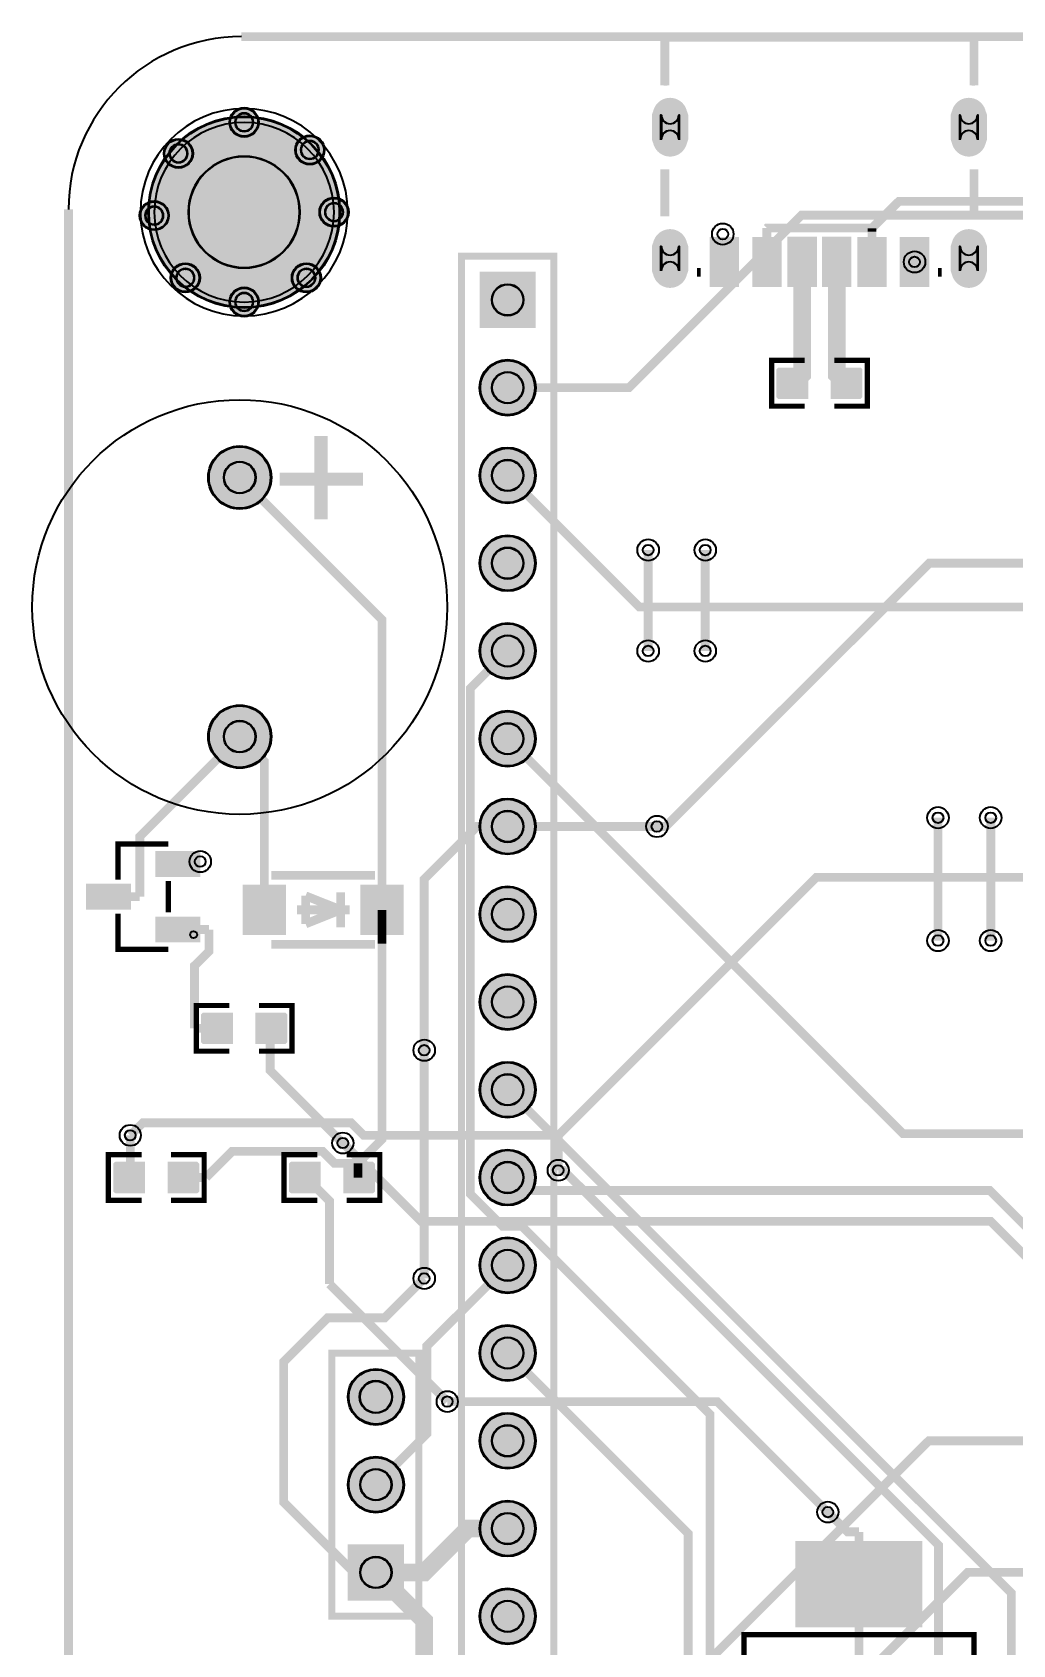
# Model space of a CAD drawing. Header units: millimetres. Extents: x -1 to 60, y -99 to 2.
# Drawn here: x -1.05 to 27.31, y -46.54 to 0.13 of the extents above; entities that cross this region are included whole.
import ezdxf

# ---------------------------------------------------------------- set-up
doc = ezdxf.new("R2010")
doc.units = ezdxf.units.MM
for name, color, linetype, true_color in [('BoardOutLine', 7, 'Continuous', 0xff00ff), ('BottomLayer', 7, 'Continuous', 0x0000ff), ('BottomSolderMaskLayer', 7, 'Continuous', 0xaa00ff), ('Document', 7, 'Continuous', 0xffffff), ('Hole', 7, 'Continuous', 0x222222), ('Multi-Layer', 7, 'Continuous', 0xc0c0c0), ('TopLayer', 7, 'Continuous', 0xff0000), ('TopPasteMaskLayer', 7, 'Continuous', 0x808080), ('TopSilkLayer', 7, 'Continuous', 0xffcc00), ('TopSolderMaskLayer', 7, 'Continuous', 0x800080)]:
    doc.layers.add(name, color=color, linetype=linetype, true_color=true_color)

msp = doc.modelspace()

# ---------------------------------------------------------------- hatches: boundary and pattern name
at = {"layer": 'BottomSolderMaskLayer'}
for points in [[(17.922, -2.981, -0.785398), (16.872, -2.981), (16.872, -2.261, -0.785398), (17.922, -2.261)], [(26.562, -2.981, -0.785398), (25.512, -2.981), (25.512, -2.261, -0.785398), (26.562, -2.261)], [(2.305, -5.08, 1), (7.855, -5.08, 1)], [(4.655, -2.48, 1), (5.505, -2.48, 1)], [(2.755, -3.38, 1), (3.605, -3.38, 1)], [(6.555, -3.28, 1), (7.405, -3.28, 1)], [(7.255, -5.08, 1), (8.105, -5.08, 1)], [(2.055, -5.18, 1), (2.905, -5.18, 1)], [(17.922, -6.782, -0.785398), (16.872, -6.782), (16.872, -6.061, -0.785398), (17.922, -6.061)], [(26.562, -6.782, -0.785398), (25.512, -6.782), (25.512, -6.061, -0.785398), (26.562, -6.061)], [(2.955, -6.98, 1), (3.805, -6.98, 1)], [(6.455, -6.98, 1), (7.306, -6.98, 1)], [(13.513, -6.807), (13.513, -8.433), (11.887, -8.433), (11.887, -6.807)], [(4.655, -7.68, 1), (5.505, -7.68, 1)], [(11.887, -10.16, 1), (13.513, -10.16, 1)], [(4.039, -12.76, 1), (5.867, -12.76, 1)], [(11.887, -12.7, 1), (13.513, -12.7, 1)], [(11.887, -15.24, 1), (13.513, -15.24, 1)], [(11.887, -17.78, 1), (13.513, -17.78, 1)], [(4.039, -20.26, 1), (5.867, -20.26, 1)], [(11.887, -20.32, 1), (13.513, -20.32, 1)], [(11.887, -22.86, 1), (13.513, -22.86, 1)], [(11.887, -25.4, 1), (13.513, -25.4, 1)], [(11.887, -27.94, 1), (13.513, -27.94, 1)], [(11.887, -30.48, 1), (13.513, -30.48, 1)], [(11.887, -33.02, 1), (13.513, -33.02, 1)], [(11.887, -35.56, 1), (13.513, -35.56, 1)], [(11.887, -38.1, 1), (13.513, -38.1, 1)], [(8.077, -39.37, 1), (9.703, -39.37, 1)], [(11.887, -40.64, 1), (13.513, -40.64, 1)], [(8.077, -41.91, 1), (9.703, -41.91, 1)], [(11.887, -43.18, 1), (13.513, -43.18, 1)], [(8.077, -45.263), (8.077, -43.637), (9.703, -43.637), (9.703, -45.263)], [(11.887, -45.72, 1), (13.513, -45.72, 1)]]:
    msp.add_hatch(color=256, dxfattribs=at).paths.add_polyline_path(points)
at = {"layer": 'Document'}
for points in [[(26.217, 0.078), (26.217, -1.382), (26.217, -1.422), (26.217, -1.422), (26.117, -1.422), (26.117, -0.022), (17.317, -0.022), (17.317, -1.422), (17.217, -1.422), (17.217, 0.078), (26.217, 0.078)], [(7.493, -11.557), (7.493, -13.97), (7.112, -13.97), (7.112, -11.557)], [(6.104, -12.619), (8.517, -12.619), (8.517, -13), (6.104, -13)], [(5.537, -24.895), (5.537, -25.77), (5.707, -25.77), (5.707, -24.895), (5.697, -24.895)], [(5.183, -25.486), (6.058, -25.486), (6.058, -25.316), (5.183, -25.316), (5.183, -25.326)], [(8.657, -25.414), (9.532, -25.414), (9.532, -25.245), (8.657, -25.245), (8.657, -25.254)]]:
    msp.add_hatch(color=256, dxfattribs=at).paths.add_polyline_path(points)
at = {"layer": 'Multi-Layer'}
for points in [[(2.33, -5.08, 1), (7.83, -5.08, 1)], [(4.68, -2.48, 1), (5.48, -2.48, 1)], [(17.897, -2.971, -0.785398), (16.897, -2.971), (16.897, -2.271, -0.785398), (17.897, -2.271)], [(26.537, -2.971, -0.785398), (25.537, -2.971), (25.537, -2.271, -0.785398), (26.537, -2.271)], [(2.78, -3.38, 1), (3.58, -3.38, 1)], [(6.58, -3.28, 1), (7.38, -3.28, 1)], [(2.08, -5.18, 1), (2.88, -5.18, 1)], [(7.28, -5.08, 1), (8.08, -5.08, 1)], [(17.897, -6.771, -0.785398), (16.897, -6.771), (16.897, -6.071, -0.785398), (17.897, -6.071)], [(26.537, -6.771, -0.785398), (25.537, -6.771), (25.537, -6.071, -0.785398), (26.537, -6.071)], [(2.98, -6.98, 1), (3.78, -6.98, 1)], [(6.48, -6.98, 1), (7.28, -6.98, 1)], [(13.487, -6.833), (13.487, -8.407), (11.913, -8.407), (11.913, -6.833)], [(4.68, -7.68, 1), (5.48, -7.68, 1)], [(11.913, -10.16, 1), (13.487, -10.16, 1)], [(4.064, -12.76, 1), (5.842, -12.76, 1)], [(11.913, -12.7, 1), (13.487, -12.7, 1)], [(11.913, -15.24, 1), (13.487, -15.24, 1)], [(11.913, -17.78, 1), (13.487, -17.78, 1)], [(4.064, -20.26, 1), (5.842, -20.26, 1)], [(11.913, -20.32, 1), (13.487, -20.32, 1)], [(11.913, -22.86, 1), (13.487, -22.86, 1)], [(11.913, -25.4, 1), (13.487, -25.4, 1)], [(11.913, -27.94, 1), (13.487, -27.94, 1)], [(11.913, -30.48, 1), (13.487, -30.48, 1)], [(11.913, -33.02, 1), (13.487, -33.02, 1)], [(11.913, -35.56, 1), (13.487, -35.56, 1)], [(11.913, -38.1, 1), (13.487, -38.1, 1)], [(8.103, -39.37, 1), (9.677, -39.37, 1)], [(11.913, -40.64, 1), (13.487, -40.64, 1)], [(8.103, -41.91, 1), (9.677, -41.91, 1)], [(11.913, -43.18, 1), (13.487, -43.18, 1)], [(8.103, -45.237), (8.103, -43.663), (9.677, -43.663), (9.677, -45.237)], [(11.913, -45.72, 1), (13.487, -45.72, 1)]]:
    msp.add_hatch(color=256, dxfattribs=at).paths.add_polyline_path(points)
at = {"layer": 'TopLayer'}
for points in [[(19.367, -7.221), (18.567, -7.221), (18.567, -5.821), (19.367, -5.821)], [(20.597, -7.22), (19.797, -7.22), (19.797, -5.82), (20.597, -5.82)], [(21.617, -7.219), (20.817, -7.219), (20.817, -5.819), (21.617, -5.819)], [(22.617, -7.219), (21.817, -7.219), (21.817, -5.819), (22.617, -5.819)], [(23.637, -7.223), (22.837, -7.223), (22.837, -5.823), (23.637, -5.823)], [(24.867, -7.221), (24.067, -7.221), (24.067, -5.821), (24.867, -5.821)], [(21.367, -9.601), (21.367, -10.465), (20.561, -10.465), (20.561, -9.601)], [(22.067, -9.601), (22.067, -10.465), (22.874, -10.465), (22.874, -9.601)], [(2.534, -23.592), (3.784, -23.592), (3.784, -24.292), (2.534, -24.292)], [(0.534, -24.542), (1.784, -24.542), (1.784, -25.242), (0.534, -25.242)], [(6.266, -25.973), (5.066, -25.973), (5.066, -24.573), (6.266, -24.573)], [(9.666, -25.973), (8.466, -25.973), (8.466, -24.573), (9.666, -24.573)], [(2.534, -25.492), (3.784, -25.492), (3.784, -26.192), (2.534, -26.192)], [(4.73, -28.27), (4.73, -29.134), (3.924, -29.134), (3.924, -28.27)], [(5.43, -28.27), (5.43, -29.134), (6.236, -29.134), (6.236, -28.27)], [(2.19, -33.452), (2.19, -32.588), (1.384, -32.588), (1.384, -33.452)], [(2.89, -33.452), (2.89, -32.588), (3.696, -32.588), (3.696, -33.452)], [(7.27, -33.452), (7.27, -32.588), (6.464, -32.588), (6.464, -33.452)], [(7.97, -33.452), (7.97, -32.588), (8.777, -32.588), (8.777, -33.452)], [(24.66, -46.025), (21.06, -46.025), (21.06, -43.555), (24.66, -43.555)]]:
    msp.add_hatch(color=256, dxfattribs=at).paths.add_polyline_path(points)
at = {"layer": 'TopPasteMaskLayer'}
for points in [[(17.409, -3.471), (17.434, -3.47), (17.459, -3.467), (17.484, -3.463), (17.508, -3.459), (17.532, -3.452), (17.556, -3.445), (17.58, -3.436), (17.603, -3.427), (17.625, -3.416), (17.647, -3.404), (17.668, -3.391), (17.689, -3.377), (17.709, -3.362), (17.728, -3.346), (17.746, -3.329), (17.764, -3.311), (17.78, -3.292), (17.796, -3.273), (17.81, -3.253), (17.824, -3.232), (17.836, -3.21), (17.847, -3.188), (17.858, -3.165), (17.867, -3.142), (17.875, -3.118), (17.882, -3.094), (17.887, -3.07), (17.891, -3.046), (17.895, -3.021), (17.896, -2.996), (17.897, -2.971), (17.897, -2.271), (17.896, -2.246), (17.895, -2.221), (17.891, -2.197), (17.887, -2.172), (17.882, -2.148), (17.875, -2.124), (17.867, -2.1), (17.858, -2.077), (17.847, -2.054), (17.836, -2.032), (17.824, -2.01), (17.81, -1.989), (17.796, -1.969), (17.78, -1.95), (17.764, -1.931), (17.746, -1.913), (17.728, -1.896), (17.709, -1.88), (17.689, -1.865), (17.668, -1.851), (17.647, -1.838), (17.625, -1.826), (17.603, -1.815), (17.58, -1.806), (17.556, -1.797), (17.532, -1.79), (17.508, -1.784), (17.484, -1.779), (17.459, -1.775), (17.434, -1.772), (17.409, -1.771), (17.385, -1.771), (17.36, -1.772), (17.335, -1.775), (17.31, -1.779), (17.286, -1.784), (17.262, -1.79), (17.238, -1.797), (17.214, -1.806), (17.191, -1.815), (17.169, -1.826), (17.147, -1.838), (17.126, -1.851), (17.105, -1.865), (17.085, -1.88), (17.066, -1.896), (17.048, -1.913), (17.03, -1.931), (17.014, -1.95), (16.998, -1.969), (16.984, -1.989), (16.97, -2.01), (16.958, -2.032), (16.947, -2.054), (16.936, -2.077), (16.927, -2.1), (16.919, -2.124), (16.912, -2.148), (16.907, -2.172), (16.903, -2.197), (16.899, -2.221), (16.898, -2.246), (16.897, -2.271), (16.897, -2.971), (16.898, -2.996), (16.899, -3.021), (16.903, -3.046), (16.907, -3.07), (16.912, -3.094), (16.919, -3.118), (16.927, -3.142), (16.936, -3.165), (16.947, -3.188), (16.958, -3.21), (16.97, -3.232), (16.984, -3.253), (16.998, -3.273), (17.014, -3.292), (17.03, -3.311), (17.048, -3.329), (17.066, -3.346), (17.085, -3.362), (17.105, -3.377), (17.126, -3.391), (17.147, -3.404), (17.169, -3.416), (17.191, -3.427), (17.214, -3.436), (17.238, -3.445), (17.262, -3.452), (17.286, -3.459), (17.31, -3.463), (17.335, -3.467), (17.36, -3.47), (17.385, -3.471)], [(26.05, -3.471), (26.074, -3.47), (26.099, -3.467), (26.124, -3.463), (26.148, -3.459), (26.172, -3.452), (26.196, -3.445), (26.22, -3.436), (26.243, -3.427), (26.265, -3.416), (26.287, -3.404), (26.308, -3.391), (26.329, -3.377), (26.349, -3.362), (26.368, -3.346), (26.386, -3.329), (26.404, -3.311), (26.42, -3.292), (26.436, -3.273), (26.45, -3.253), (26.464, -3.232), (26.476, -3.21), (26.488, -3.188), (26.498, -3.165), (26.507, -3.142), (26.515, -3.118), (26.522, -3.094), (26.527, -3.07), (26.531, -3.046), (26.535, -3.021), (26.536, -2.996), (26.537, -2.971), (26.537, -2.271), (26.536, -2.246), (26.535, -2.221), (26.531, -2.197), (26.527, -2.172), (26.522, -2.148), (26.515, -2.124), (26.507, -2.1), (26.498, -2.077), (26.488, -2.054), (26.476, -2.032), (26.464, -2.01), (26.45, -1.989), (26.436, -1.969), (26.42, -1.95), (26.404, -1.931), (26.386, -1.913), (26.368, -1.896), (26.349, -1.88), (26.329, -1.865), (26.308, -1.851), (26.287, -1.838), (26.265, -1.826), (26.243, -1.815), (26.22, -1.806), (26.196, -1.797), (26.172, -1.79), (26.148, -1.784), (26.124, -1.779), (26.099, -1.775), (26.074, -1.772), (26.05, -1.771), (26.025, -1.771), (26, -1.772), (25.975, -1.775), (25.95, -1.779), (25.926, -1.784), (25.902, -1.79), (25.878, -1.797), (25.854, -1.806), (25.831, -1.815), (25.809, -1.826), (25.787, -1.838), (25.766, -1.851), (25.745, -1.865), (25.725, -1.88), (25.706, -1.896), (25.688, -1.913), (25.671, -1.931), (25.654, -1.95), (25.639, -1.969), (25.624, -1.989), (25.61, -2.01), (25.598, -2.032), (25.587, -2.054), (25.576, -2.077), (25.567, -2.1), (25.559, -2.124), (25.553, -2.148), (25.547, -2.172), (25.543, -2.197), (25.54, -2.221), (25.538, -2.246), (25.537, -2.271), (25.537, -2.971), (25.538, -2.996), (25.54, -3.021), (25.543, -3.046), (25.547, -3.07), (25.553, -3.094), (25.559, -3.118), (25.567, -3.142), (25.576, -3.165), (25.587, -3.188), (25.598, -3.21), (25.61, -3.232), (25.624, -3.253), (25.639, -3.273), (25.654, -3.292), (25.671, -3.311), (25.688, -3.329), (25.706, -3.346), (25.725, -3.362), (25.745, -3.377), (25.766, -3.391), (25.787, -3.404), (25.809, -3.416), (25.831, -3.427), (25.854, -3.436), (25.878, -3.445), (25.902, -3.452), (25.926, -3.459), (25.95, -3.463), (25.975, -3.467), (26, -3.47), (26.025, -3.471)], [(17.36, -7.27), (17.385, -7.271), (17.409, -7.271), (17.434, -7.27), (17.459, -7.267), (17.484, -7.264), (17.508, -7.259), (17.532, -7.252), (17.556, -7.245), (17.58, -7.237), (17.603, -7.227), (17.625, -7.216), (17.647, -7.204), (17.668, -7.191), (17.689, -7.177), (17.709, -7.162), (17.728, -7.146), (17.746, -7.129), (17.764, -7.111), (17.78, -7.093), (17.796, -7.073), (17.81, -7.053), (17.824, -7.032), (17.836, -7.01), (17.847, -6.988), (17.858, -6.965), (17.867, -6.942), (17.875, -6.919), (17.882, -6.895), (17.887, -6.87), (17.891, -6.846), (17.895, -6.821), (17.896, -6.796), (17.897, -6.771), (17.897, -6.071), (17.896, -6.046), (17.895, -6.021), (17.891, -5.997), (17.887, -5.972), (17.882, -5.948), (17.875, -5.924), (17.867, -5.9), (17.858, -5.877), (17.847, -5.854), (17.836, -5.832), (17.824, -5.81), (17.81, -5.79), (17.796, -5.769), (17.78, -5.75), (17.764, -5.731), (17.746, -5.713), (17.728, -5.696), (17.709, -5.68), (17.689, -5.665), (17.668, -5.651), (17.647, -5.638), (17.625, -5.626), (17.603, -5.615), (17.58, -5.606), (17.556, -5.597), (17.532, -5.59), (17.508, -5.584), (17.484, -5.579), (17.459, -5.575), (17.434, -5.573), (17.409, -5.571), (17.385, -5.571), (17.36, -5.573), (17.335, -5.575), (17.31, -5.579), (17.286, -5.584), (17.262, -5.59), (17.238, -5.597), (17.214, -5.606), (17.191, -5.615), (17.169, -5.626), (17.147, -5.638), (17.126, -5.651), (17.105, -5.665), (17.085, -5.68), (17.066, -5.696), (17.048, -5.713), (17.03, -5.731), (17.014, -5.75), (16.998, -5.769), (16.984, -5.79), (16.97, -5.81), (16.958, -5.832), (16.947, -5.854), (16.936, -5.877), (16.927, -5.9), (16.919, -5.924), (16.912, -5.948), (16.907, -5.972), (16.903, -5.997), (16.899, -6.021), (16.898, -6.046), (16.897, -6.071), (16.897, -6.771), (16.898, -6.796), (16.899, -6.821), (16.903, -6.846), (16.907, -6.87), (16.912, -6.895), (16.919, -6.919), (16.927, -6.942), (16.936, -6.965), (16.947, -6.988), (16.958, -7.01), (16.97, -7.032), (16.984, -7.053), (16.998, -7.073), (17.014, -7.093), (17.03, -7.111), (17.048, -7.129), (17.066, -7.146), (17.085, -7.162), (17.105, -7.177), (17.126, -7.191), (17.147, -7.204), (17.169, -7.216), (17.191, -7.227), (17.214, -7.237), (17.238, -7.245), (17.262, -7.252), (17.286, -7.259), (17.31, -7.264), (17.335, -7.267)], [(26.05, -7.271), (26.074, -7.27), (26.099, -7.267), (26.124, -7.264), (26.148, -7.259), (26.172, -7.252), (26.196, -7.245), (26.22, -7.237), (26.243, -7.227), (26.265, -7.216), (26.287, -7.204), (26.308, -7.191), (26.329, -7.177), (26.349, -7.162), (26.368, -7.146), (26.386, -7.129), (26.404, -7.111), (26.42, -7.093), (26.436, -7.073), (26.45, -7.053), (26.464, -7.032), (26.476, -7.01), (26.488, -6.988), (26.498, -6.965), (26.507, -6.942), (26.515, -6.919), (26.522, -6.895), (26.527, -6.87), (26.531, -6.846), (26.535, -6.821), (26.536, -6.796), (26.537, -6.771), (26.537, -6.071), (26.536, -6.046), (26.535, -6.021), (26.531, -5.997), (26.527, -5.972), (26.522, -5.948), (26.515, -5.924), (26.507, -5.9), (26.498, -5.877), (26.488, -5.854), (26.476, -5.832), (26.464, -5.81), (26.45, -5.79), (26.436, -5.769), (26.42, -5.75), (26.404, -5.731), (26.386, -5.713), (26.368, -5.696), (26.349, -5.68), (26.329, -5.665), (26.308, -5.651), (26.287, -5.638), (26.265, -5.626), (26.243, -5.615), (26.22, -5.606), (26.196, -5.597), (26.172, -5.59), (26.148, -5.584), (26.124, -5.579), (26.099, -5.575), (26.074, -5.573), (26.05, -5.571), (26.025, -5.571), (26, -5.573), (25.975, -5.575), (25.95, -5.579), (25.926, -5.584), (25.902, -5.59), (25.878, -5.597), (25.854, -5.606), (25.831, -5.615), (25.809, -5.626), (25.787, -5.638), (25.766, -5.651), (25.745, -5.665), (25.725, -5.68), (25.706, -5.696), (25.688, -5.713), (25.671, -5.731), (25.654, -5.75), (25.639, -5.769), (25.624, -5.79), (25.61, -5.81), (25.598, -5.832), (25.587, -5.854), (25.576, -5.877), (25.567, -5.9), (25.559, -5.924), (25.553, -5.948), (25.547, -5.972), (25.543, -5.997), (25.54, -6.021), (25.538, -6.046), (25.537, -6.071), (25.537, -6.771), (25.538, -6.796), (25.54, -6.821), (25.543, -6.846), (25.547, -6.87), (25.553, -6.895), (25.559, -6.919), (25.567, -6.942), (25.576, -6.965), (25.587, -6.988), (25.598, -7.01), (25.61, -7.032), (25.624, -7.053), (25.639, -7.073), (25.654, -7.093), (25.671, -7.111), (25.688, -7.129), (25.706, -7.146), (25.725, -7.162), (25.745, -7.177), (25.766, -7.191), (25.787, -7.204), (25.809, -7.216), (25.831, -7.227), (25.854, -7.237), (25.878, -7.245), (25.902, -7.252), (25.926, -7.259), (25.95, -7.264), (25.975, -7.267), (26, -7.27), (26.025, -7.271)], [(18.567, -5.821), (18.567, -7.221), (19.367, -7.221), (19.367, -5.821)], [(20.597, -7.22), (20.597, -5.82), (19.797, -5.82), (19.797, -7.22)], [(20.817, -5.819), (20.817, -7.219), (21.617, -7.219), (21.617, -5.819)], [(21.817, -5.819), (21.817, -7.219), (22.617, -7.219), (22.617, -5.819)], [(22.837, -5.823), (22.837, -7.223), (23.637, -7.223), (23.637, -5.823)], [(24.867, -7.221), (24.867, -5.821), (24.067, -5.821), (24.067, -7.221)], [(20.522, -10.483), (21.322, -10.483), (21.372, -10.433), (21.372, -10.205), (21.002, -10.205), (21.002, -9.875), (21.372, -9.875), (21.372, -9.633), (21.322, -9.583), (20.522, -9.583), (20.472, -9.633), (20.472, -10.433)], [(22.912, -9.583), (22.112, -9.583), (22.062, -9.633), (22.062, -9.861), (22.432, -9.861), (22.432, -10.191), (22.062, -10.191), (22.062, -10.433), (22.112, -10.483), (22.912, -10.483), (22.962, -10.433), (22.962, -9.633)], [(2.534, -23.592), (3.784, -23.592), (3.784, -24.292), (2.534, -24.292)], [(0.534, -24.542), (1.784, -24.542), (1.784, -25.242), (0.534, -25.242)], [(6.266, -25.973), (5.066, -25.973), (5.066, -24.573), (6.266, -24.573)], [(9.666, -25.973), (8.466, -25.973), (8.466, -24.573), (9.666, -24.573)], [(2.534, -25.492), (3.784, -25.492), (3.784, -26.192), (2.534, -26.192)], [(3.885, -29.152), (4.685, -29.152), (4.735, -29.102), (4.735, -28.874), (4.365, -28.874), (4.365, -28.544), (4.735, -28.544), (4.735, -28.302), (4.685, -28.252), (3.885, -28.252), (3.835, -28.302), (3.835, -29.102)], [(6.275, -28.252), (5.475, -28.252), (5.425, -28.302), (5.425, -28.53), (5.795, -28.53), (5.795, -28.86), (5.425, -28.86), (5.425, -29.102), (5.475, -29.152), (6.275, -29.152), (6.325, -29.102), (6.325, -28.302)], [(1.345, -33.47), (2.145, -33.47), (2.195, -33.42), (2.195, -33.192), (1.825, -33.192), (1.825, -32.862), (2.195, -32.862), (2.195, -32.62), (2.145, -32.57), (1.345, -32.57), (1.295, -32.62), (1.295, -33.42)], [(3.735, -32.57), (2.935, -32.57), (2.885, -32.62), (2.885, -32.848), (3.255, -32.848), (3.255, -33.178), (2.885, -33.178), (2.885, -33.42), (2.935, -33.47), (3.735, -33.47), (3.785, -33.42), (3.785, -32.62)], [(6.425, -33.47), (7.225, -33.47), (7.275, -33.42), (7.275, -33.192), (6.905, -33.192), (6.905, -32.862), (7.275, -32.862), (7.275, -32.62), (7.225, -32.57), (6.425, -32.57), (6.375, -32.62), (6.375, -33.42)], [(8.815, -32.57), (8.015, -32.57), (7.965, -32.62), (7.965, -32.848), (8.335, -32.848), (8.335, -33.178), (7.965, -33.178), (7.965, -33.42), (8.015, -33.47), (8.815, -33.47), (8.865, -33.42), (8.865, -32.62)], [(24.66, -46.025), (21.06, -46.025), (21.06, -43.555), (24.66, -43.555)]]:
    msp.add_hatch(color=256, dxfattribs=at).paths.add_polyline_path(points)
at = {"layer": 'TopSolderMaskLayer'}
for points in [[(17.922, -2.981, -0.785398), (16.872, -2.981), (16.872, -2.261, -0.785398), (17.922, -2.261)], [(26.562, -2.981, -0.785398), (25.512, -2.981), (25.512, -2.261, -0.785398), (26.562, -2.261)], [(2.305, -5.08, 1), (7.855, -5.08, 1)], [(4.655, -2.48, 1), (5.505, -2.48, 1)], [(2.755, -3.38, 1), (3.605, -3.38, 1)], [(6.555, -3.28, 1), (7.405, -3.28, 1)], [(7.255, -5.08, 1), (8.105, -5.08, 1)], [(2.055, -5.18, 1), (2.905, -5.18, 1)], [(17.922, -6.782, -0.785398), (16.872, -6.782), (16.872, -6.061, -0.785398), (17.922, -6.061)], [(19.392, -7.247), (18.542, -7.247), (18.542, -5.796), (19.392, -5.796)], [(20.623, -7.246), (19.772, -7.246), (19.772, -5.795), (20.623, -5.795)], [(21.643, -7.244), (20.792, -7.244), (20.792, -5.793), (21.643, -5.793)], [(22.643, -7.244), (21.792, -7.244), (21.792, -5.793), (22.643, -5.793)], [(23.662, -7.248), (22.812, -7.248), (22.812, -5.798), (23.662, -5.798)], [(24.893, -7.247), (24.042, -7.247), (24.042, -5.796), (24.893, -5.796)], [(26.562, -6.782, -0.785398), (25.512, -6.782), (25.512, -6.061, -0.785398), (26.562, -6.061)], [(2.955, -6.98, 1), (3.805, -6.98, 1)], [(6.455, -6.98, 1), (7.306, -6.98, 1)], [(13.513, -6.807), (13.513, -8.433), (11.887, -8.433), (11.887, -6.807)], [(4.655, -7.68, 1), (5.505, -7.68, 1)], [(11.887, -10.16, 1), (13.513, -10.16, 1)], [(21.392, -9.576), (21.392, -10.49), (20.535, -10.49), (20.535, -9.576)], [(22.042, -9.576), (22.042, -10.49), (22.899, -10.49), (22.899, -9.576)], [(4.039, -12.76, 1), (5.867, -12.76, 1)], [(11.887, -12.7, 1), (13.513, -12.7, 1)], [(11.887, -15.24, 1), (13.513, -15.24, 1)], [(11.887, -17.78, 1), (13.513, -17.78, 1)], [(4.039, -20.26, 1), (5.867, -20.26, 1)], [(11.887, -20.32, 1), (13.513, -20.32, 1)], [(11.887, -22.86, 1), (13.513, -22.86, 1)], [(2.509, -23.567), (3.809, -23.567), (3.809, -24.318), (2.509, -24.318)], [(0.509, -24.517), (1.809, -24.517), (1.809, -25.267), (0.509, -25.267)], [(6.291, -25.998), (5.041, -25.998), (5.041, -24.548), (6.291, -24.548)], [(9.691, -25.998), (8.441, -25.998), (8.441, -24.548), (9.691, -24.548)], [(11.887, -25.4, 1), (13.513, -25.4, 1)], [(2.509, -25.467), (3.809, -25.467), (3.809, -26.217), (2.509, -26.217)], [(11.887, -27.94, 1), (13.513, -27.94, 1)], [(4.755, -28.245), (4.755, -29.159), (3.898, -29.159), (3.898, -28.245)], [(5.405, -28.245), (5.405, -29.159), (6.262, -29.159), (6.262, -28.245)], [(11.887, -30.48, 1), (13.513, -30.48, 1)], [(2.215, -33.477), (2.215, -32.563), (1.358, -32.563), (1.358, -33.477)], [(2.865, -33.477), (2.865, -32.563), (3.722, -32.563), (3.722, -33.477)], [(7.295, -33.477), (7.295, -32.563), (6.438, -32.563), (6.438, -33.477)], [(7.945, -33.477), (7.945, -32.563), (8.802, -32.563), (8.802, -33.477)], [(11.887, -33.02, 1), (13.513, -33.02, 1)], [(11.887, -35.56, 1), (13.513, -35.56, 1)], [(11.887, -38.1, 1), (13.513, -38.1, 1)], [(8.077, -39.37, 1), (9.703, -39.37, 1)], [(11.887, -40.64, 1), (13.513, -40.64, 1)], [(8.077, -41.91, 1), (9.703, -41.91, 1)], [(11.887, -43.18, 1), (13.513, -43.18, 1)], [(8.077, -45.263), (8.077, -43.637), (9.703, -43.637), (9.703, -45.263)], [(24.697, -46.043), (21.023, -46.043), (21.023, -43.538), (24.697, -43.538)], [(11.887, -45.72, 1), (13.513, -45.72, 1)]]:
    msp.add_hatch(color=256, dxfattribs=at).paths.add_polyline_path(points)

# ---------------------------------------------------------------- linework, layer by layer
at = {"layer": 'BoardOutLine', "const_width": 0.254}
for points in [[(5, 0), (55, 0)], [(0, -94), (0, -5)]]:
    msp.add_lwpolyline(points, dxfattribs=at)
at = {"layer": 'BoardOutLine'}
msp.add_arc((5, -5), 5, 90, 180, dxfattribs=at)
at = {"layer": 'BottomLayer'}
for points, const_width in [([(34.257, -2.54), (31.628, -5.168), (21.199, -5.168), (16.208, -10.16), (12.7, -10.16)], 0.254), ([(39.791, -21.566), (37.713, -21.566), (32.657, -16.51), (16.51, -16.51), (12.7, -12.7)], 0.254), ([(3.556, -61.214), (4.826, -59.944), (10.512, -59.944), (26.006, -44.45), (30.862, -44.45), (35.244, -40.069), (35.244, -38.765), (34.493, -38.014), (34.493, -27.521), (39.862, -22.152), (40.034, -22.152), (44.609, -17.577), (48.502, -17.577)], 0.254), ([(14.163, -31.799), (21.63, -24.332), (32.068, -24.332), (34.302, -22.098)], 0.254), ([(12.7, -22.86), (11.811, -22.86), (10.287, -24.384), (10.287, -29.337)], 0.258), ([(17.018, -22.86), (12.7, -22.86)], 0.258), ([(14.163, -31.799), (8.54, -31.799), (8.177, -31.436), (2.15, -31.436), (1.787, -31.799)], 0.254), ([(14.163, -32.811), (14.163, -31.799)], 0.254), ([(7.934, -32.022), (10.202, -34.29), (26.67, -34.29), (30.48, -38.1)], 0.254), ([(12.7, -33.02), (13.076, -33.396), (26.644, -33.396), (30.077, -36.83), (32.34, -36.83), (34.505, -38.995)], 0.254), ([(12.7, -35.56), (10.362, -37.898), (10.362, -40.438), (8.89, -41.91)], 0.254), ([(10.287, -35.941), (9.144, -37.084), (7.493, -37.084), (6.223, -38.354), (6.223, -42.418), (8.255, -44.45), (8.89, -44.45)], 0.258), ([(10.956, -39.505), (18.761, -39.505), (21.96, -42.704)], 0.254), ([(30.48, -40.64), (24.878, -40.64), (15.326, -50.193)], 0.254)]:
    msp.add_lwpolyline(points, dxfattribs=dict(at, const_width=const_width))
at = {"layer": 'BottomSolderMaskLayer'}
for points in [[(5.083, -2.214), (5.077, -2.214)], [(17.134, -2.982), (17.134, -2.261)], [(17.66, -2.982), (17.66, -2.261)], [(25.774, -2.982), (25.774, -2.261)], [(26.3, -2.982), (26.3, -2.261)], [(5.083, -2.746), (5.077, -2.746)], [(3.183, -3.114), (3.177, -3.114)], [(6.983, -3.014), (6.977, -3.014)], [(3.183, -3.646), (3.177, -3.646)], [(5.083, -3.465), (5.077, -3.465)], [(6.983, -3.546), (6.977, -3.546)], [(2.483, -4.914), (2.477, -4.914)], [(7.683, -4.814), (7.677, -4.814)], [(2.483, -5.446), (2.477, -5.446)], [(7.683, -5.346), (7.677, -5.346)], [(17.134, -6.782), (17.134, -6.061)], [(17.66, -6.782), (17.66, -6.061)], [(25.774, -6.782), (25.774, -6.061)], [(26.3, -6.782), (26.3, -6.061)], [(3.383, -6.714), (3.377, -6.714)], [(5.083, -6.695), (5.077, -6.695)], [(6.883, -6.714), (6.877, -6.714)], [(3.383, -7.246), (3.377, -7.246)], [(5.083, -7.414), (5.077, -7.414)], [(6.883, -7.246), (6.877, -7.246)], [(5.083, -7.946), (5.077, -7.946)]]:
    msp.add_lwpolyline(points, close=True, dxfattribs=at)
for centre, radius in [((5.08, -5.08), 2.775), ((5.08, -2.48), 0.425), ((3.18, -3.38), 0.425), ((6.98, -3.28), 0.425), ((7.68, -5.08), 0.425), ((2.48, -5.18), 0.425), ((3.38, -6.98), 0.425), ((6.88, -6.98), 0.425), ((5.08, -7.68), 0.425), ((12.7, -7.62), 0.459), ((12.7, -10.16), 0.813), ((12.7, -10.16), 0.459), ((4.953, -12.76), 0.914), ((12.7, -12.7), 0.813), ((4.953, -12.76), 0.463), ((12.7, -12.7), 0.459), ((12.7, -15.24), 0.813), ((12.7, -15.24), 0.459), ((12.7, -17.78), 0.813), ((12.7, -17.78), 0.459), ((4.953, -20.26), 0.914), ((12.7, -20.32), 0.813), ((4.953, -20.26), 0.463), ((12.7, -20.32), 0.459), ((12.7, -22.86), 0.813), ((12.7, -22.86), 0.459), ((12.7, -25.4), 0.813), ((12.7, -25.4), 0.459), ((12.7, -27.94), 0.813), ((12.7, -27.94), 0.459), ((12.7, -30.48), 0.813), ((12.7, -30.48), 0.459), ((12.7, -33.02), 0.813), ((12.7, -33.02), 0.459), ((12.7, -35.56), 0.813), ((12.7, -35.56), 0.459), ((12.7, -38.1), 0.813), ((12.7, -38.1), 0.459), ((8.89, -39.37), 0.813), ((8.89, -39.37), 0.472), ((12.7, -40.64), 0.813), ((12.7, -40.64), 0.459), ((8.89, -41.91), 0.813), ((8.89, -41.91), 0.459), ((12.7, -43.18), 0.813), ((12.7, -43.18), 0.459), ((8.89, -44.45), 0.459), ((12.7, -45.72), 0.813), ((12.7, -45.72), 0.459)]:
    msp.add_circle(centre, radius, dxfattribs=at)
for centre, radius, start, end in [((5.077, -2.48), 0.266, 90, 270), ((5.083, -2.48), 0.266, 270, 90), ((17.397, -2.261), 0.263, 180, 360), ((26.037, -2.261), 0.263, 180, 360), ((17.397, -2.982), 0.263, 360, 180), ((26.037, -2.982), 0.263, 360, 180), ((3.177, -3.38), 0.266, 90, 270), ((3.183, -3.38), 0.266, 270, 90), ((6.977, -3.28), 0.266, 90, 270), ((6.983, -3.28), 0.266, 270, 90), ((5.077, -5.08), 1.615, 90, 270), ((5.083, -5.08), 1.615, 270, 90), ((2.477, -5.18), 0.266, 90, 270), ((2.483, -5.18), 0.266, 270, 90), ((7.677, -5.08), 0.266, 90, 270), ((7.683, -5.08), 0.266, 270, 90), ((17.397, -6.061), 0.263, 180, 360), ((26.037, -6.061), 0.263, 180, 360), ((17.397, -6.782), 0.263, 360, 180), ((26.037, -6.782), 0.263, 360, 180), ((3.377, -6.98), 0.266, 90, 270), ((3.383, -6.98), 0.266, 270, 90), ((6.877, -6.98), 0.266, 90, 270), ((6.883, -6.98), 0.266, 270, 90), ((5.077, -7.68), 0.266, 90, 270), ((5.083, -7.68), 0.266, 270, 90)]:
    msp.add_arc(centre, radius, start, end, dxfattribs=at)
at = {"layer": 'Document'}
msp.add_circle((3.619, -25.992), 0.1, dxfattribs=at)
at = {"layer": 'Hole'}
for centre, radius in [((18.923, -5.715), 0.155), ((24.467, -6.521), 0.155), ((16.764, -14.859), 0.155), ((18.415, -14.859), 0.155), ((16.764, -17.78), 0.155), ((18.415, -17.78), 0.155), ((17.018, -22.86), 0.155), ((25.146, -22.606), 0.155), ((26.67, -22.606), 0.155), ((3.81, -23.876), 0.155), ((25.146, -26.162), 0.155), ((26.67, -26.162), 0.155), ((10.287, -29.337), 0.155), ((1.787, -31.799), 0.153), ((7.934, -32.022), 0.153), ((14.163, -32.811), 0.153), ((10.287, -35.941), 0.155), ((10.956, -39.505), 0.153), ((21.96, -42.704), 0.153)]:
    msp.add_circle(centre, radius, dxfattribs=at)
at = {"layer": 'Multi-Layer'}
for points in [[(5.083, -2.23), (5.077, -2.23)], [(17.147, -2.971), (17.147, -2.271)], [(17.647, -2.971), (17.647, -2.271)], [(25.787, -2.971), (25.787, -2.271)], [(26.287, -2.971), (26.287, -2.271)], [(5.083, -2.73), (5.077, -2.73)], [(3.183, -3.13), (3.178, -3.13)], [(6.982, -3.03), (6.977, -3.03)], [(3.183, -3.63), (3.178, -3.63)], [(5.083, -3.48), (5.077, -3.48)], [(6.982, -3.53), (6.977, -3.53)], [(2.483, -4.93), (2.478, -4.93)], [(7.682, -4.83), (7.677, -4.83)], [(2.483, -5.43), (2.478, -5.43)], [(7.682, -5.33), (7.677, -5.33)], [(17.147, -6.771), (17.147, -6.071)], [(17.647, -6.771), (17.647, -6.071)], [(25.787, -6.771), (25.787, -6.071)], [(26.287, -6.771), (26.287, -6.071)], [(3.383, -6.73), (3.377, -6.73)], [(5.083, -6.68), (5.077, -6.68)], [(6.883, -6.73), (6.878, -6.73)], [(3.383, -7.23), (3.377, -7.23)], [(5.083, -7.43), (5.077, -7.43)], [(6.883, -7.23), (6.878, -7.23)], [(5.083, -7.93), (5.077, -7.93)]]:
    msp.add_lwpolyline(points, close=True, dxfattribs=at)
for centre, radius in [((5.08, -5.08), 2.75), ((5.08, -2.48), 0.4), ((3.18, -3.38), 0.4), ((6.98, -3.28), 0.4), ((2.48, -5.18), 0.4), ((7.68, -5.08), 0.4), ((18.923, -5.715), 0.31), ((24.467, -6.521), 0.31), ((3.38, -6.98), 0.4), ((6.88, -6.98), 0.4), ((5.08, -7.68), 0.4), ((12.7, -7.62), 0.445), ((12.7, -10.16), 0.787), ((12.7, -10.16), 0.445), ((4.953, -12.76), 0.889), ((12.7, -12.7), 0.787), ((4.953, -12.76), 0.45), ((12.7, -12.7), 0.445), ((12.7, -15.24), 0.787), ((12.7, -15.24), 0.445), ((16.764, -14.859), 0.31), ((18.415, -14.859), 0.31), ((12.7, -17.78), 0.787), ((12.7, -17.78), 0.445), ((16.764, -17.78), 0.31), ((18.415, -17.78), 0.31), ((4.953, -20.26), 0.889), ((12.7, -20.32), 0.787), ((4.953, -20.26), 0.45), ((12.7, -20.32), 0.445), ((12.7, -22.86), 0.787), ((25.146, -22.606), 0.31), ((26.67, -22.606), 0.31), ((12.7, -22.86), 0.445), ((17.018, -22.86), 0.31), ((3.81, -23.876), 0.31), ((12.7, -25.4), 0.787), ((12.7, -25.4), 0.445), ((25.146, -26.162), 0.31), ((26.67, -26.162), 0.31), ((12.7, -27.94), 0.787), ((12.7, -27.94), 0.445), ((10.287, -29.337), 0.31), ((12.7, -30.48), 0.787), ((12.7, -30.48), 0.445), ((1.787, -31.799), 0.305), ((7.934, -32.022), 0.305), ((12.7, -33.02), 0.787), ((12.7, -33.02), 0.445), ((14.163, -32.811), 0.305), ((12.7, -35.56), 0.787), ((12.7, -35.56), 0.445), ((10.287, -35.941), 0.31), ((12.7, -38.1), 0.787), ((12.7, -38.1), 0.445), ((8.89, -39.37), 0.787), ((8.89, -39.37), 0.457), ((10.956, -39.505), 0.305), ((12.7, -40.64), 0.787), ((12.7, -40.64), 0.445), ((8.89, -41.91), 0.787), ((8.89, -41.91), 0.445), ((12.7, -43.18), 0.787), ((21.96, -42.704), 0.305), ((12.7, -43.18), 0.445), ((8.89, -44.45), 0.445), ((12.7, -45.72), 0.787), ((12.7, -45.72), 0.445)]:
    msp.add_circle(centre, radius, dxfattribs=at)
for centre, radius, start, end in [((5.077, -2.48), 0.25, 90, 270), ((5.083, -2.48), 0.25, 270, 90), ((17.397, -2.271), 0.25, 180, 360), ((26.037, -2.271), 0.25, 180, 360), ((17.397, -2.971), 0.25, 360, 180), ((26.037, -2.971), 0.25, 360, 180), ((3.178, -3.38), 0.25, 90, 270), ((3.183, -3.38), 0.25, 270, 90), ((6.977, -3.28), 0.25, 90, 270), ((6.982, -3.28), 0.25, 270, 90), ((5.077, -5.08), 1.6, 90, 270), ((5.083, -5.08), 1.6, 270, 90), ((2.478, -5.18), 0.25, 90, 270), ((2.483, -5.18), 0.25, 270, 90), ((7.677, -5.08), 0.25, 90, 270), ((7.682, -5.08), 0.25, 270, 90), ((17.397, -6.071), 0.25, 180, 360), ((17.397, -6.771), 0.25, 360, 180), ((26.037, -6.071), 0.25, 180, 360), ((26.037, -6.771), 0.25, 360, 180), ((3.377, -6.98), 0.25, 90, 270), ((3.383, -6.98), 0.25, 270, 90), ((6.878, -6.98), 0.25, 90, 270), ((6.883, -6.98), 0.25, 270, 90), ((5.077, -7.68), 0.25, 90, 270), ((5.083, -7.68), 0.25, 270, 90)]:
    msp.add_arc(centre, radius, start, end, dxfattribs=at)
at = {"layer": 'TopLayer'}
for points, const_width in [([(23.237, -5.544), (24.014, -4.767), (30.031, -4.767), (32.258, -2.54)], 0.254), ([(20.197, -5.541), (20.2, -5.538), (23.231, -5.538), (23.237, -5.544)], 0.254), ([(20.197, -6.52), (20.197, -5.541)], 0.254), ([(23.237, -5.643), (23.237, -5.544)], 0.254), ([(23.237, -6.523), (23.237, -5.643)], 0.254), ([(20.964, -10.033), (21.217, -9.78), (21.217, -6.519)], 0.508), ([(22.217, -6.519), (22.217, -9.78), (22.47, -10.033)], 0.508), ([(9.066, -25.273), (9.066, -16.873), (4.953, -12.76)], 0.254), ([(16.764, -14.859), (16.764, -17.78)], 0.258), ([(18.415, -17.78), (18.415, -14.859)], 0.258), ([(30.48, -15.24), (24.892, -15.24), (17.272, -22.86), (17.018, -22.86)], 0.258), ([(12.7, -17.78), (11.623, -18.857), (11.623, -33.5), (12.555, -34.433), (13.112, -34.433), (18.552, -39.873), (18.552, -70.671), (33.079, -85.198), (34.424, -85.198), (35.412, -86.186), (36.134, -86.186)], 0.254), ([(2.063, -24.892), (2.063, -23.15), (4.953, -20.26)], 0.254), ([(5.666, -25.273), (5.666, -20.973), (4.953, -20.26)], 0.254), ([(34.505, -33.147), (33.108, -31.75), (24.13, -31.75), (12.7, -20.32)], 0.254), ([(25.146, -22.606), (25.146, -26.162)], 0.258), ([(26.67, -22.606), (26.67, -26.162)], 0.258), ([(1.159, -24.892), (2.063, -24.892)], 0.254), ([(9.066, -25.763), (9.066, -25.273)], 0.254), ([(9.066, -25.763), (9.066, -26.252)], 0.254), ([(3.159, -25.842), (4.063, -25.842)], 0.254), ([(3.644, -28.702), (3.644, -26.89), (4.063, -26.471), (4.063, -25.842)], 0.254), ([(9.066, -26.252), (9.066, -31.915), (8.373, -32.608)], 0.254), ([(4.327, -28.702), (3.644, -28.702)], 0.254), ([(5.833, -28.702), (5.833, -29.921), (7.934, -32.022)], 0.254), ([(10.287, -29.337), (10.287, -35.941)], 0.258), ([(35.061, -64.897), (35.061, -58.825), (30.846, -54.61), (30.043, -54.61), (27.269, -51.836), (27.269, -45.049), (12.7, -30.48)], 0.254), ([(1.787, -31.799), (1.787, -33.02)], 0.254), ([(3.976, -33.02), (4.731, -32.264), (7.348, -32.264), (7.692, -32.608), (8.373, -32.608)], 0.254), ([(8.373, -32.608), (8.373, -33.02)], 0.254), ([(3.293, -33.02), (3.976, -33.02)], 0.254), ([(6.867, -33.02), (7.549, -33.703), (7.549, -36.099)], 0.258), ([(25.16, -50.46), (25.16, -43.658), (14.313, -32.811), (14.163, -32.811)], 0.254), ([(7.549, -36.099), (10.956, -39.505)], 0.258), ([(24.323, -86.186), (23.712, -86.186), (22.724, -85.198), (21.139, -85.198), (17.921, -81.98), (17.921, -43.321), (12.7, -38.1)], 0.254), ([(12.7, -43.18), (11.557, -43.18), (10.287, -44.45), (8.89, -44.45)], 0.508), ([(22.86, -43.276), (22.532, -43.276), (21.96, -42.704)], 0.254), ([(22.86, -44.79), (22.86, -43.276)], 0.254), ([(8.89, -44.45), (10.287, -45.847), (10.287, -83.566)], 0.508), ([(22.86, -50.46), (22.86, -44.79)], 0.254)]:
    msp.add_lwpolyline(points, dxfattribs=dict(at, const_width=const_width))
at = {"layer": 'TopSilkLayer'}
for points, const_width in [([(17.247, -0.021), (26.187, -0.021)], 0.254), ([(17.247, -0.021), (17.247, -1.405)], 0.254), ([(26.187, -0.021), (26.187, -1.405)], 0.254), ([(17.247, -3.838), (17.247, -5.205)], 0.254), ([(26.187, -3.838), (26.187, -5.205)], 0.254), ([(18.286, -6.822), (18.178, -6.822)], 0.254), ([(25.256, -6.822), (25.148, -6.822)], 0.254), ([(21.291, -9.372), (20.332, -9.372), (20.332, -10.694), (21.291, -10.694)], 0.152), ([(22.143, -9.372), (23.102, -9.372), (23.102, -10.694), (22.143, -10.694)], 0.152), ([(2.885, -23.366), (1.433, -23.366), (1.433, -24.397)], 0.152), ([(8.866, -24.273), (5.866, -24.273)], 0.254), ([(2.885, -24.437), (2.885, -25.347)], 0.152), ([(7.874, -24.765), (7.874, -25.781)], 0.254), ([(8.128, -25.273), (6.604, -25.273)], 0.254), ([(6.858, -24.867), (6.858, -25.679)], 0.254), ([(7.874, -25.273), (6.858, -24.867)], 0.254), ([(6.858, -25.679), (7.874, -25.273)], 0.254), ([(2.885, -26.418), (1.433, -26.418), (1.433, -25.387)], 0.152), ([(8.866, -26.273), (5.866, -26.273)], 0.254), ([(4.654, -28.041), (3.695, -28.041), (3.695, -29.363), (4.654, -29.363)], 0.152), ([(5.506, -28.041), (6.465, -28.041), (6.465, -29.363), (5.506, -29.363)], 0.152), ([(2.114, -33.681), (1.155, -33.681), (1.155, -32.359), (2.114, -32.359)], 0.152), ([(2.966, -33.681), (3.925, -33.681), (3.925, -32.359), (2.966, -32.359)], 0.152), ([(7.194, -33.681), (6.235, -33.681), (6.235, -32.359), (7.194, -32.359)], 0.152), ([(8.046, -33.681), (9.005, -33.681), (9.005, -32.359), (8.046, -32.359)], 0.152)]:
    msp.add_lwpolyline(points, dxfattribs=dict(at, const_width=const_width))
for points, const_width in [([(13.907, -57.15), (14.034, -57.15), (14.034, -6.35), (11.367, -6.35), (11.367, -57.15), (13.907, -57.15)], 0.203), ([(7.62, -40.64), (7.62, -38.1), (10.135, -38.1), (10.135, -45.72), (7.62, -45.72), (7.62, -40.64)], 0.203), ([(19.534, -46.254), (26.186, -46.254), (26.186, -48.996), (19.534, -48.996), (19.534, -46.254)], 0.152)]:
    msp.add_lwpolyline(points, close=True, dxfattribs=dict(at, const_width=const_width))
msp.add_circle((4.953, -16.51), 6, dxfattribs=at)
for centre, radius, start, end in [((5.08, -5.084), 3, 0.0701, 359.9299), ((5.08, -5.083), 2.6, 0.07, 359.93)]:
    msp.add_arc(centre, radius, start, end, dxfattribs=at)
at = {"layer": 'TopSolderMaskLayer'}
for points in [[(5.083, -2.214), (5.077, -2.214)], [(17.134, -2.982), (17.134, -2.261)], [(17.66, -2.982), (17.66, -2.261)], [(25.774, -2.982), (25.774, -2.261)], [(26.3, -2.982), (26.3, -2.261)], [(5.083, -2.746), (5.077, -2.746)], [(3.183, -3.114), (3.177, -3.114)], [(6.983, -3.014), (6.977, -3.014)], [(3.183, -3.646), (3.177, -3.646)], [(5.083, -3.465), (5.077, -3.465)], [(6.983, -3.546), (6.977, -3.546)], [(2.483, -4.914), (2.477, -4.914)], [(7.683, -4.814), (7.677, -4.814)], [(2.483, -5.446), (2.477, -5.446)], [(7.683, -5.346), (7.677, -5.346)], [(17.134, -6.782), (17.134, -6.061)], [(17.66, -6.782), (17.66, -6.061)], [(25.774, -6.782), (25.774, -6.061)], [(26.3, -6.782), (26.3, -6.061)], [(3.383, -6.714), (3.377, -6.714)], [(5.083, -6.695), (5.077, -6.695)], [(6.883, -6.714), (6.877, -6.714)], [(3.383, -7.246), (3.377, -7.246)], [(5.083, -7.414), (5.077, -7.414)], [(6.883, -7.246), (6.877, -7.246)], [(5.083, -7.946), (5.077, -7.946)]]:
    msp.add_lwpolyline(points, close=True, dxfattribs=at)
for centre, radius in [((5.08, -5.08), 2.775), ((5.08, -2.48), 0.425), ((3.18, -3.38), 0.425), ((6.98, -3.28), 0.425), ((7.68, -5.08), 0.425), ((2.48, -5.18), 0.425), ((3.38, -6.98), 0.425), ((6.88, -6.98), 0.425), ((5.08, -7.68), 0.425), ((12.7, -7.62), 0.459), ((12.7, -10.16), 0.813), ((12.7, -10.16), 0.459), ((4.953, -12.76), 0.914), ((12.7, -12.7), 0.813), ((4.953, -12.76), 0.463), ((12.7, -12.7), 0.459), ((12.7, -15.24), 0.813), ((12.7, -15.24), 0.459), ((12.7, -17.78), 0.813), ((12.7, -17.78), 0.459), ((4.953, -20.26), 0.914), ((12.7, -20.32), 0.813), ((4.953, -20.26), 0.463), ((12.7, -20.32), 0.459), ((12.7, -22.86), 0.813), ((12.7, -22.86), 0.459), ((12.7, -25.4), 0.813), ((12.7, -25.4), 0.459), ((12.7, -27.94), 0.813), ((12.7, -27.94), 0.459), ((12.7, -30.48), 0.813), ((12.7, -30.48), 0.459), ((12.7, -33.02), 0.813), ((12.7, -33.02), 0.459), ((12.7, -35.56), 0.813), ((12.7, -35.56), 0.459), ((12.7, -38.1), 0.813), ((12.7, -38.1), 0.459), ((8.89, -39.37), 0.813), ((8.89, -39.37), 0.472), ((12.7, -40.64), 0.813), ((12.7, -40.64), 0.459), ((8.89, -41.91), 0.813), ((8.89, -41.91), 0.459), ((12.7, -43.18), 0.813), ((12.7, -43.18), 0.459), ((8.89, -44.45), 0.459), ((12.7, -45.72), 0.813), ((12.7, -45.72), 0.459)]:
    msp.add_circle(centre, radius, dxfattribs=at)
for centre, radius, start, end in [((5.077, -2.48), 0.266, 90, 270), ((5.083, -2.48), 0.266, 270, 90), ((17.397, -2.261), 0.263, 180, 360), ((26.037, -2.261), 0.263, 180, 360), ((17.397, -2.982), 0.263, 360, 180), ((26.037, -2.982), 0.263, 360, 180), ((3.177, -3.38), 0.266, 90, 270), ((3.183, -3.38), 0.266, 270, 90), ((6.977, -3.28), 0.266, 90, 270), ((6.983, -3.28), 0.266, 270, 90), ((5.077, -5.08), 1.615, 90, 270), ((5.083, -5.08), 1.615, 270, 90), ((2.477, -5.18), 0.266, 90, 270), ((2.483, -5.18), 0.266, 270, 90), ((7.677, -5.08), 0.266, 90, 270), ((7.683, -5.08), 0.266, 270, 90), ((17.397, -6.061), 0.263, 180, 360), ((26.037, -6.061), 0.263, 180, 360), ((17.397, -6.782), 0.263, 360, 180), ((26.037, -6.782), 0.263, 360, 180), ((3.377, -6.98), 0.266, 90, 270), ((3.383, -6.98), 0.266, 270, 90), ((6.877, -6.98), 0.266, 90, 270), ((6.883, -6.98), 0.266, 270, 90), ((5.077, -7.68), 0.266, 90, 270), ((5.083, -7.68), 0.266, 270, 90)]:
    msp.add_arc(centre, radius, start, end, dxfattribs=at)

doc.saveas('drawing.dxf')
